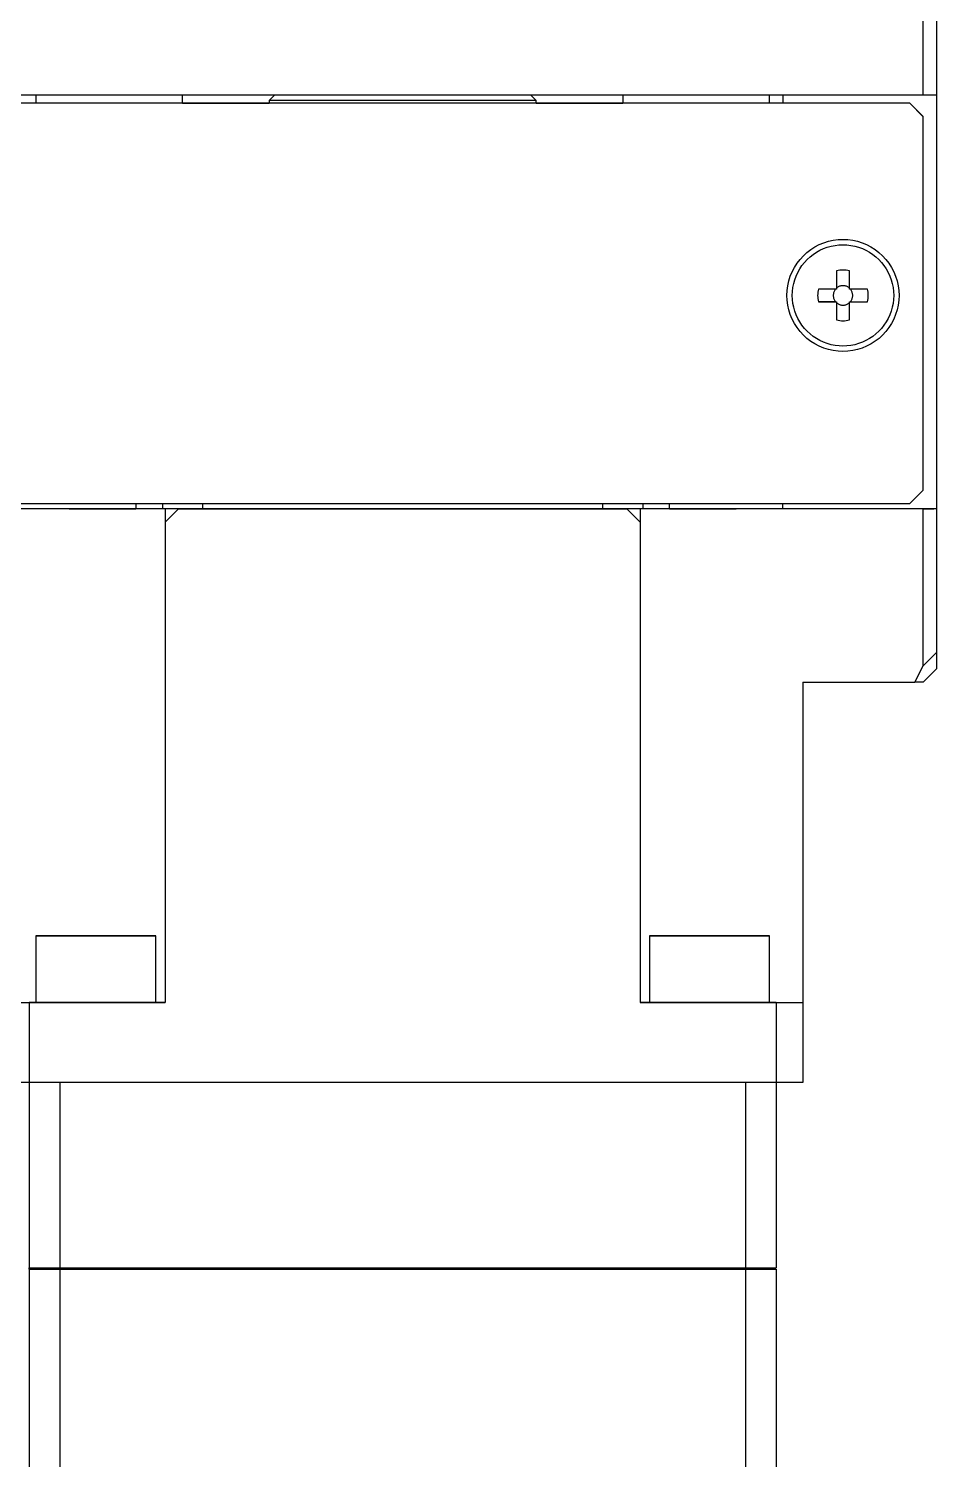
# Model space of a CAD drawing. Extents: x 0 to 701, y -8 to 617.
# Drawn here: x 299.9 to 333.9, y 461.2 to 514.8 of the extents above; entities that cross this region are included whole.
import ezdxf

# ---------------------------------------------------------------- set-up
doc = ezdxf.new("R2010")
doc.units = 0
doc.header["$LTSCALE"] = 0.5
doc.layers.add('MSM_CONTINUOUS', color=7, linetype='CONTINUOUS')

msp = doc.modelspace()

# ---------------------------------------------------------------- linework, layer by layer
at = {"layer": 'MSM_CONTINUOUS'}
for p, q in [((333.393841, 512.309033), (333.393841, 534.309033)), ((333.893841, 534.309853), (333.893841, 490.809267)), ((333.393841, 512.309033), (294.393841, 512.309033)), ((300.143841, 512.309033), (300.143841, 512.00917)), ((305.643841, 512.00917), (305.643841, 512.309033)), ((309.092542, 512.309033), (308.893841, 512.110332)), ((318.893841, 512.110332), (318.695141, 512.309033)), ((322.143841, 512.309033), (322.143841, 512.00917)), ((327.643841, 512.00917), (327.643841, 512.309033)), ((328.143841, 512.309033), (328.143841, 512.00917)), ((333.893841, 512.309101), (333.393841, 512.309033)), ((332.893841, 512.00917), (294.893841, 512.00917)), ((332.893841, 512.00906), (294.893841, 512.00906)), ((305.643841, 512.011604), (308.893841, 512.011604)), ((305.643841, 512.011495), (308.893841, 512.011495)), ((308.909204, 512.110279), (308.893841, 512.110332)), ((308.893841, 512.110332), (308.893841, 512.00917)), ((308.955303, 512.110225), (308.909204, 512.110279)), ((309.031856, 512.110173), (308.955303, 512.110225)), ((309.13839, 512.110121), (309.031856, 512.110173)), ((309.274247, 512.110071), (309.13839, 512.110121)), ((309.438591, 512.110022), (309.274247, 512.110071)), ((309.630408, 512.109975), (309.438591, 512.110022)), ((309.848515, 512.10993), (309.630408, 512.109975)), ((310.091567, 512.109888), (309.848515, 512.10993)), ((310.358065, 512.109849), (310.091567, 512.109888)), ((310.646367, 512.109812), (310.358065, 512.109849)), ((310.954694, 512.109779), (310.646367, 512.109812)), ((311.281144, 512.109749), (310.954694, 512.109779)), ((311.623706, 512.109723), (311.281144, 512.109749)), ((311.980266, 512.1097), (311.623706, 512.109723)), ((312.348626, 512.109682), (311.980266, 512.1097)), ((312.726515, 512.109667), (312.348626, 512.109682)), ((313.111601, 512.109657), (312.726515, 512.109667)), ((313.501512, 512.10965), (313.111601, 512.109657)), ((313.893841, 512.109648), (313.501512, 512.10965)), ((314.286171, 512.10965), (313.893841, 512.109648)), ((314.676081, 512.109657), (314.286171, 512.10965)), ((315.061168, 512.109667), (314.676081, 512.109657)), ((315.439056, 512.109682), (315.061168, 512.109667)), ((315.807416, 512.1097), (315.439056, 512.109682)), ((316.163976, 512.109723), (315.807416, 512.1097)), ((316.506538, 512.109749), (316.163976, 512.109723)), ((316.832989, 512.109779), (316.506538, 512.109749)), ((317.141315, 512.109812), (316.832989, 512.109779)), ((317.429617, 512.109849), (317.141315, 512.109812)), ((317.696115, 512.109888), (317.429617, 512.109849)), ((317.939167, 512.10993), (317.696115, 512.109888)), ((318.157274, 512.109975), (317.939167, 512.10993)), ((318.349091, 512.110022), (318.157274, 512.109975)), ((318.513435, 512.110071), (318.349091, 512.110022)), ((318.649293, 512.110121), (318.513435, 512.110071)), ((318.755826, 512.110173), (318.649293, 512.110121)), ((318.832379, 512.110225), (318.755826, 512.110173)), ((318.878479, 512.110279), (318.832379, 512.110225)), ((318.893841, 512.110332), (318.878479, 512.110279)), ((318.893841, 512.00917), (318.893841, 512.110332)), ((318.893841, 512.011604), (322.143841, 512.011604)), ((318.893841, 512.011495), (322.143841, 512.011495)), ((332.893841, 512.00906), (332.893841, 512.00917)), ((332.893841, 512.00917), (333.393841, 511.50917)), ((333.393841, 511.50906), (332.893841, 512.00906)), ((333.393841, 497.50906), (333.393841, 511.50917)), ((329.506229, 506.712253), (329.67548, 506.782372)), ((329.67548, 506.782372), (329.850199, 506.837472)), ((329.850199, 506.837472), (330.029056, 506.877135)), ((330.029056, 506.877135), (330.210688, 506.901058)), ((330.210688, 506.901058), (330.393715, 506.90906)), ((330.393715, 506.90906), (330.576743, 506.90108)), ((330.576743, 506.90108), (330.758378, 506.877178)), ((330.758378, 506.877178), (330.937239, 506.837537)), ((330.937239, 506.837537), (331.111965, 506.782458)), ((331.111965, 506.782458), (331.281225, 506.71236)), ((328.785067, 506.158817), (328.908828, 506.293895)), ((328.908828, 506.293895), (329.043891, 506.417672)), ((329.043891, 506.417672), (329.189227, 506.529207)), ((329.050258, 506.152482), (329.159803, 506.253757)), ((329.159803, 506.253757), (329.276957, 506.346125)), ((329.189227, 506.529207), (329.343732, 506.62765)), ((329.276957, 506.346125), (329.400997, 506.429017)), ((329.343732, 506.62765), (329.506229, 506.712253)), ((329.400997, 506.429017), (329.531158, 506.501921)), ((329.531158, 506.501921), (329.666637, 506.564388)), ((329.666637, 506.564388), (329.8066, 506.616032)), ((329.8066, 506.616032), (329.950184, 506.656536)), ((329.950184, 506.656536), (330.096503, 506.68565)), ((330.096503, 506.68565), (330.244655, 506.703194)), ((330.244655, 506.703194), (330.393727, 506.70906)), ((330.393727, 506.70906), (330.5428, 506.703212)), ((330.5428, 506.703212), (330.690954, 506.685686)), ((330.690954, 506.685686), (330.837276, 506.65659)), ((330.837276, 506.65659), (330.980865, 506.616103)), ((330.980865, 506.616103), (331.120834, 506.564475)), ((331.120834, 506.564475), (331.256321, 506.502024)), ((331.256321, 506.502024), (331.386491, 506.429136)), ((331.281225, 506.71236), (331.443732, 506.627777)), ((331.386491, 506.429136), (331.510541, 506.34626)), ((331.443732, 506.627777), (331.598248, 506.529352)), ((331.510541, 506.34626), (331.627706, 506.253906)), ((331.598248, 506.529352), (331.743599, 506.417835)), ((331.627706, 506.253906), (331.737263, 506.152644)), ((331.743599, 506.417835), (331.878676, 506.294074)), ((331.878676, 506.294074), (332.002453, 506.159011)), ((328.420444, 505.527184), (328.490542, 505.696444)), ((328.490542, 505.696444), (328.575125, 505.858951)), ((328.575125, 505.858951), (328.67355, 506.013467)), ((328.67355, 506.013467), (328.785067, 506.158817)), ((328.700877, 505.67154), (328.773765, 505.80171)), ((328.773765, 505.80171), (328.856642, 505.92576)), ((328.856642, 505.92576), (328.948996, 506.042925)), ((328.948996, 506.042925), (329.050258, 506.152482)), ((330.21298, 505.741685), (330.153841, 505.728245)), ((330.153841, 505.728245), (330.153841, 505.04906)), ((330.272856, 505.751325), (330.21298, 505.741685)), ((330.333225, 505.757124), (330.272856, 505.751325)), ((330.393841, 505.75906), (330.333225, 505.757124)), ((330.454457, 505.757124), (330.393841, 505.75906)), ((330.514826, 505.751325), (330.454457, 505.757124)), ((330.574702, 505.741685), (330.514826, 505.751325)), ((330.633841, 505.728245), (330.574702, 505.741685)), ((330.633841, 505.04906), (330.633841, 505.728245)), ((331.737263, 506.152644), (331.838538, 506.043098)), ((331.838538, 506.043098), (331.930906, 505.925945)), ((331.930906, 505.925945), (332.013798, 505.801905)), ((332.002453, 506.159011), (332.113988, 506.013674)), ((332.013798, 505.801905), (332.086702, 505.671744)), ((332.113988, 506.013674), (332.212431, 505.85917)), ((332.212431, 505.85917), (332.297034, 505.696673)), ((332.297034, 505.696673), (332.367153, 505.527421)), ((328.301821, 504.991962), (328.325723, 505.173597)), ((328.325723, 505.173597), (328.365364, 505.352458)), ((328.365364, 505.352458), (328.420444, 505.527184)), ((328.517216, 505.106173), (328.546312, 505.252495)), ((328.546312, 505.252495), (328.586799, 505.396084)), ((328.586799, 505.396084), (328.638426, 505.536053)), ((328.638426, 505.536053), (328.700877, 505.67154)), ((330.265665, 505.15068), (330.241493, 505.140602)), ((330.290498, 505.158998), (330.265665, 505.15068)), ((330.315864, 505.165512), (330.290498, 505.158998)), ((330.341632, 505.170189), (330.315864, 505.165512)), ((330.367669, 505.173005), (330.341632, 505.170189)), ((330.393841, 505.173945), (330.367669, 505.173005)), ((330.420013, 505.173005), (330.393841, 505.173945)), ((330.44605, 505.170189), (330.420013, 505.173005)), ((330.471818, 505.165512), (330.44605, 505.170189)), ((330.497184, 505.158998), (330.471818, 505.165512)), ((330.522017, 505.15068), (330.497184, 505.158998)), ((330.54619, 505.140602), (330.522017, 505.15068)), ((332.086702, 505.671744), (332.149169, 505.536264)), ((332.149169, 505.536264), (332.200813, 505.396301)), ((332.200813, 505.396301), (332.241317, 505.252717)), ((332.241317, 505.252717), (332.270431, 505.106399)), ((332.367153, 505.527421), (332.422253, 505.352702)), ((332.422253, 505.352702), (332.461916, 505.173846)), ((332.461916, 505.173846), (332.485839, 504.992213)), ((328.293841, 504.808934), (328.301821, 504.991962)), ((328.301843, 504.625907), (328.293841, 504.808934)), ((328.325767, 504.444275), (328.301843, 504.625907)), ((328.493841, 504.808946), (328.499689, 504.958019)), ((328.499707, 504.65988), (328.493841, 504.808946)), ((328.499689, 504.958019), (328.517216, 505.106173)), ((328.517249, 504.511733), (328.499707, 504.65988)), ((329.445777, 504.869676), (329.443841, 504.80906)), ((329.443841, 504.80906), (329.445777, 504.748444)), ((329.451577, 504.930045), (329.445777, 504.869676)), ((329.445777, 504.748444), (329.451577, 504.688075)), ((329.461216, 504.989921), (329.451577, 504.930045)), ((329.451577, 504.688075), (329.461216, 504.628199)), ((329.474657, 505.04906), (329.461216, 504.989921)), ((329.461216, 504.628199), (329.474657, 504.56906)), ((330.153841, 505.04906), (329.474657, 505.04906)), ((330.030061, 504.835396), (330.02912, 504.809224)), ((330.02912, 504.809224), (330.030061, 504.783052)), ((330.032877, 504.861434), (330.030061, 504.835396)), ((330.030061, 504.783052), (330.032877, 504.757015)), ((330.037554, 504.887202), (330.032877, 504.861434)), ((330.032877, 504.757015), (330.037554, 504.731247)), ((330.044068, 504.912567), (330.037554, 504.887202)), ((330.037554, 504.731247), (330.044068, 504.705881)), ((330.052385, 504.9374), (330.044068, 504.912567)), ((330.044068, 504.705881), (330.052385, 504.681048)), ((330.062463, 504.961573), (330.052385, 504.9374)), ((330.052385, 504.681048), (330.062463, 504.656876)), ((330.07425, 504.984959), (330.062463, 504.961573)), ((330.062463, 504.656876), (330.07425, 504.633489)), ((330.087685, 505.00744), (330.07425, 504.984959)), ((330.07425, 504.633489), (330.087685, 504.611009)), ((330.102698, 505.028898), (330.087685, 505.00744)), ((330.087685, 504.611009), (330.102698, 504.58955)), ((330.119212, 505.049224), (330.102698, 505.028898)), ((330.174167, 505.100368), (330.153841, 505.083854)), ((330.195626, 505.115381), (330.174167, 505.100368)), ((330.218106, 505.128816), (330.195626, 505.115381)), ((330.241493, 505.140602), (330.218106, 505.128816)), ((330.569576, 505.128816), (330.54619, 505.140602)), ((330.592057, 505.115381), (330.569576, 505.128816)), ((330.613515, 505.100368), (330.592057, 505.115381)), ((330.633841, 505.083854), (330.613515, 505.100368)), ((331.313026, 505.04906), (330.633841, 505.04906)), ((330.684985, 505.028898), (330.668471, 505.049224)), ((330.699998, 505.00744), (330.684985, 505.028898)), ((330.684985, 504.58955), (330.699998, 504.611009)), ((330.713432, 504.984959), (330.699998, 505.00744)), ((330.699998, 504.611009), (330.713432, 504.633489)), ((330.725219, 504.961573), (330.713432, 504.984959)), ((330.713432, 504.633489), (330.725219, 504.656876)), ((330.735297, 504.9374), (330.725219, 504.961573)), ((330.725219, 504.656876), (330.735297, 504.681048)), ((330.743615, 504.912567), (330.735297, 504.9374)), ((330.735297, 504.681048), (330.743615, 504.705881)), ((330.750129, 504.887202), (330.743615, 504.912567)), ((330.743615, 504.705881), (330.750129, 504.731247)), ((330.754806, 504.861434), (330.750129, 504.887202)), ((330.750129, 504.731247), (330.754806, 504.757015)), ((330.757622, 504.835396), (330.754806, 504.861434)), ((330.754806, 504.757015), (330.757622, 504.783052)), ((330.758562, 504.809224), (330.757622, 504.835396)), ((330.757622, 504.783052), (330.758562, 504.809224)), ((331.326466, 504.989921), (331.313026, 505.04906)), ((331.313026, 504.56906), (331.326466, 504.628199)), ((331.336106, 504.930045), (331.326466, 504.989921)), ((331.326466, 504.628199), (331.336106, 504.688075)), ((331.341905, 504.869676), (331.336106, 504.930045)), ((331.336106, 504.688075), (331.341905, 504.748444)), ((331.343841, 504.80906), (331.341905, 504.869676)), ((331.341905, 504.748444), (331.343841, 504.80906)), ((332.270431, 505.106399), (332.287975, 504.958246)), ((332.287993, 504.660096), (332.270465, 504.511936)), ((332.287975, 504.958246), (332.293841, 504.809174)), ((332.293841, 504.809174), (332.287993, 504.660096)), ((332.485861, 504.626159), (332.461959, 504.444523)), ((332.485839, 504.992213), (332.493841, 504.809186)), ((332.493841, 504.809186), (332.485861, 504.626159)), ((328.36543, 504.265418), (328.325767, 504.444275)), ((328.42053, 504.090699), (328.36543, 504.265418)), ((328.490648, 503.921447), (328.42053, 504.090699)), ((328.546361, 504.36542), (328.517249, 504.511733)), ((328.586862, 504.221841), (328.546361, 504.36542)), ((328.638503, 504.081883), (328.586862, 504.221841)), ((328.700965, 503.946407), (328.638503, 504.081883)), ((330.119212, 504.569224), (329.474657, 504.56906)), ((329.474657, 504.56906), (330.153841, 504.56906)), ((330.102698, 504.58955), (330.119212, 504.569224)), ((330.119212, 504.569224), (330.153841, 504.569224)), ((330.153841, 504.569224), (330.153841, 503.889876)), ((330.153841, 504.534595), (330.174167, 504.518081)), ((330.174167, 504.518081), (330.195626, 504.503068)), ((330.195626, 504.503068), (330.218106, 504.489633)), ((330.218106, 504.489633), (330.241493, 504.477846)), ((330.241493, 504.477846), (330.265665, 504.467768)), ((330.265665, 504.467768), (330.290498, 504.459451)), ((330.290498, 504.459451), (330.315864, 504.452937)), ((330.315864, 504.452937), (330.341632, 504.44826)), ((330.341632, 504.44826), (330.367669, 504.445444)), ((330.367669, 504.445444), (330.393841, 504.444503)), ((330.393841, 504.444503), (330.420013, 504.445444)), ((330.420013, 504.445444), (330.44605, 504.44826)), ((330.44605, 504.44826), (330.471818, 504.452937)), ((330.471818, 504.452937), (330.497184, 504.459451)), ((330.497184, 504.459451), (330.522017, 504.467768)), ((330.522017, 504.467768), (330.54619, 504.477846)), ((330.54619, 504.477846), (330.569576, 504.489633)), ((330.569576, 504.489633), (330.592057, 504.503068)), ((330.592057, 504.503068), (330.613515, 504.518081)), ((330.613515, 504.518081), (330.633841, 504.534595)), ((330.633841, 503.889876), (330.633841, 504.569224)), ((330.633841, 504.569224), (330.668471, 504.569224)), ((330.633841, 504.56906), (331.313026, 504.56906)), ((330.668471, 504.569224), (330.684985, 504.58955)), ((330.668471, 504.569224), (331.313026, 504.56906)), ((332.149245, 504.082041), (332.08679, 503.94655)), ((332.200877, 504.222015), (332.149245, 504.082041)), ((332.241367, 504.365608), (332.200877, 504.222015)), ((332.270465, 504.511936), (332.241367, 504.365608)), ((332.367239, 504.090937), (332.297141, 503.921676)), ((332.422318, 504.265662), (332.367239, 504.090937)), ((332.461959, 504.444523), (332.422318, 504.265662)), ((328.575251, 503.758951), (328.490648, 503.921447)), ((328.673694, 503.604446), (328.575251, 503.758951)), ((328.785229, 503.45911), (328.673694, 503.604446)), ((328.773864, 503.81625), (328.700965, 503.946407)), ((328.856749, 503.692213), (328.773864, 503.81625)), ((328.949111, 503.575061), (328.856749, 503.692213)), ((329.050379, 503.465517), (328.949111, 503.575061)), ((330.153841, 503.889876), (330.21298, 503.876435)), ((330.21298, 503.876435), (330.272856, 503.866796)), ((330.272856, 503.866796), (330.333225, 503.860996)), ((330.333225, 503.860996), (330.393841, 503.85906)), ((330.393841, 503.85906), (330.454457, 503.860996)), ((330.454457, 503.860996), (330.514826, 503.866796)), ((330.514826, 503.866796), (330.574702, 503.876435)), ((330.574702, 503.876435), (330.633841, 503.889876)), ((331.838653, 503.575157), (331.737385, 503.465598)), ((331.931014, 503.692324), (331.838653, 503.575157)), ((332.013896, 503.816376), (331.931014, 503.692324)), ((332.114133, 503.604653), (332.002616, 503.459303)), ((332.08679, 503.94655), (332.013896, 503.816376)), ((332.212558, 503.75917), (332.114133, 503.604653)), ((332.297141, 503.921676), (332.212558, 503.75917)), ((328.909006, 503.324047), (328.785229, 503.45911)), ((329.044084, 503.200286), (328.909006, 503.324047)), ((329.189434, 503.088769), (329.044084, 503.200286)), ((329.159929, 503.364256), (329.050379, 503.465517)), ((329.277086, 503.271901), (329.159929, 503.364256)), ((329.343951, 502.990344), (329.189434, 503.088769)), ((329.401128, 503.189023), (329.277086, 503.271901)), ((329.53129, 503.116132), (329.401128, 503.189023)), ((329.666769, 503.053678), (329.53129, 503.116132)), ((329.806731, 503.002046), (329.666769, 503.053678)), ((329.950312, 502.961553), (329.806731, 503.002046)), ((330.980995, 503.00206), (330.837404, 502.961561)), ((331.120966, 503.0537), (330.980995, 503.00206)), ((331.256454, 503.116163), (331.120966, 503.0537)), ((331.386623, 503.189065), (331.256454, 503.116163)), ((331.51067, 503.271955), (331.386623, 503.189065)), ((331.598455, 503.088913), (331.443951, 502.99047)), ((331.627832, 503.364322), (331.51067, 503.271955)), ((331.743792, 503.200448), (331.598455, 503.088913)), ((331.737385, 503.465598), (331.627832, 503.364322)), ((331.878855, 503.324225), (331.743792, 503.200448)), ((332.002616, 503.459303), (331.878855, 503.324225)), ((329.506457, 502.905761), (329.343951, 502.990344)), ((329.675718, 502.835663), (329.506457, 502.905761)), ((329.850443, 502.780583), (329.675718, 502.835663)), ((330.029304, 502.740942), (329.850443, 502.780583)), ((330.096627, 502.932451), (329.950312, 502.961553)), ((330.21094, 502.71704), (330.029304, 502.740942)), ((330.244775, 502.914917), (330.096627, 502.932451)), ((330.393967, 502.70906), (330.21094, 502.71704)), ((330.393841, 502.90906), (330.244775, 502.914917)), ((330.542919, 502.914918), (330.393841, 502.90906)), ((330.576994, 502.717062), (330.393967, 502.70906)), ((330.691078, 502.932454), (330.542919, 502.914918)), ((330.758627, 502.740986), (330.576994, 502.717062)), ((330.837404, 502.961561), (330.691078, 502.932454)), ((330.937483, 502.780649), (330.758627, 502.740986)), ((331.112202, 502.835749), (330.937483, 502.780649)), ((331.281454, 502.905867), (331.112202, 502.835749)), ((331.443951, 502.99047), (331.281454, 502.905867)), ((332.893841, 497.00906), (333.393841, 497.50906)), ((302.393841, 496.809115), (294.393841, 496.809115)), ((294.893841, 497.00906), (332.893841, 497.00906)), ((299.95519, 496.80977), (299.861133, 496.80974)), ((300.065135, 496.809799), (299.95519, 496.80977)), ((300.190376, 496.809827), (300.065135, 496.809799)), ((300.330234, 496.809853), (300.190376, 496.809827)), ((300.483953, 496.809878), (300.330234, 496.809853)), ((300.650702, 496.809902), (300.483953, 496.809878)), ((300.829581, 496.809923), (300.650702, 496.809902)), ((301.01962, 496.809943), (300.829581, 496.809923)), ((301.219793, 496.809961), (301.01962, 496.809943)), ((301.429018, 496.809977), (301.219793, 496.809961)), ((301.393841, 496.810332), (301.434258, 496.81047)), ((301.432375, 496.810198), (301.393841, 496.810332)), ((301.646163, 496.809991), (301.429018, 496.809977)), ((301.547737, 496.810065), (301.432375, 496.810198)), ((301.434258, 496.81047), (301.555248, 496.810606)), ((301.739217, 496.809933), (301.547737, 496.810065)), ((301.555248, 496.810606), (301.756028, 496.810741)), ((301.795421, 496.809998), (301.646163, 496.809991)), ((302.005635, 496.809804), (301.739217, 496.809933)), ((301.756028, 496.810741), (302.0353, 496.810873)), ((301.947342, 496.810005), (301.795421, 496.809998)), ((302.101559, 496.810011), (301.947342, 496.810005)), ((302.345347, 496.809678), (302.005635, 496.809804)), ((302.0353, 496.810873), (302.391258, 496.811002)), ((302.257697, 496.810016), (302.101559, 496.810011)), ((302.415378, 496.81002), (302.257697, 496.810016)), ((302.75626, 496.809556), (302.345347, 496.809678)), ((302.391258, 496.811002), (302.8216, 496.811126)), ((302.597835, 496.809114), (302.393841, 496.809115)), ((302.57422, 496.810022), (302.415378, 496.81002)), ((302.733836, 496.810024), (302.57422, 496.810022)), ((302.800571, 496.809111), (302.597835, 496.809114)), ((302.893841, 496.810025), (302.733836, 496.810024)), ((303.235839, 496.809439), (302.75626, 496.809556)), ((303.000799, 496.809105), (302.800571, 496.809111)), ((302.8216, 496.811126), (303.323543, 496.811245)), ((303.893841, 496.810025), (302.893841, 496.810025)), ((303.197285, 496.809098), (303.000799, 496.809105)), ((303.388818, 496.809088), (303.197285, 496.809098)), ((303.781129, 496.809327), (303.235839, 496.809439)), ((303.323543, 496.811245), (303.893841, 496.811358)), ((303.574217, 496.809076), (303.388818, 496.809088)), ((303.752338, 496.809063), (303.574217, 496.809076)), ((303.922083, 496.809047), (303.752338, 496.809063)), ((304.388767, 496.809222), (303.781129, 496.809327)), ((303.893841, 497.00906), (303.893841, 496.809307)), ((304.082406, 496.80903), (303.922083, 496.809047)), ((304.232319, 496.809011), (304.082406, 496.80903)), ((304.370897, 496.80899), (304.232319, 496.809011)), ((304.497285, 496.808968), (304.370897, 496.80899)), ((305.055006, 496.809123), (304.388767, 496.809222)), ((304.610706, 496.808945), (304.497285, 496.808968)), ((304.710458, 496.808921), (304.610706, 496.808945)), ((304.795928, 496.808895), (304.710458, 496.808921)), ((304.866588, 496.808869), (304.795928, 496.808895)), ((304.922003, 496.808842), (304.866588, 496.808869)), ((304.893841, 497.00906), (304.893841, 496.809146)), ((304.961831, 496.808815), (304.922003, 496.808842)), ((304.985826, 496.808787), (304.961831, 496.808815)), ((304.993841, 496.808759), (304.985826, 496.808787)), ((304.993841, 496.808759), (304.993841, 478.308418)), ((305.493841, 496.808417), (304.993841, 496.808486)), ((304.993841, 496.308417), (305.493841, 496.808417)), ((305.775741, 496.809032), (305.055006, 496.809123)), ((305.493841, 496.808417), (322.293841, 496.808417)), ((306.546526, 496.808949), (305.775741, 496.809032)), ((306.393841, 497.00906), (306.393841, 496.810332)), ((306.393841, 496.810332), (306.40783, 496.81027)), ((306.40783, 496.81027), (306.449745, 496.810207)), ((306.449745, 496.810207), (306.519429, 496.810145)), ((306.519429, 496.810145), (306.616623, 496.810084)), ((307.362609, 496.808875), (306.546526, 496.808949)), ((306.616623, 496.810084), (306.740964, 496.810024)), ((306.740964, 496.810024), (306.891988, 496.809965)), ((306.891988, 496.809965), (307.069132, 496.809907)), ((307.069132, 496.809907), (307.271734, 496.809851)), ((307.271734, 496.809851), (307.49904, 496.809796)), ((308.21896, 496.808809), (307.362609, 496.808875)), ((307.49904, 496.809796), (307.750201, 496.809744)), ((307.750201, 496.809744), (308.02428, 496.809694)), ((308.02428, 496.809694), (308.320255, 496.809646)), ((309.110298, 496.808753), (308.21896, 496.808809)), ((308.320255, 496.809646), (308.683903, 496.809594)), ((308.683903, 496.809594), (309.072934, 496.809547)), ((309.072934, 496.809547), (309.485452, 496.809502)), ((310.031129, 496.808706), (309.110298, 496.808753)), ((309.485452, 496.809502), (309.919447, 496.809462)), ((309.919447, 496.809462), (310.372805, 496.809427)), ((310.975774, 496.80867), (310.031129, 496.808706)), ((310.372805, 496.809427), (310.843316, 496.809395)), ((310.843316, 496.809395), (311.32869, 496.809368)), ((311.93841, 496.808644), (310.975774, 496.80867)), ((311.32869, 496.809368), (311.826561, 496.809346)), ((311.826561, 496.809346), (312.334504, 496.809329)), ((312.913102, 496.808628), (311.93841, 496.808644)), ((312.334504, 496.809329), (312.850043, 496.809316)), ((312.850043, 496.809316), (313.370668, 496.809309)), ((313.893841, 496.808623), (312.913102, 496.808628)), ((313.370668, 496.809309), (313.893841, 496.809307)), ((313.893841, 496.809307), (314.482284, 496.80931)), ((314.87458, 496.808628), (313.893841, 496.808623)), ((314.482284, 496.80931), (315.0671, 496.809319)), ((315.849272, 496.808644), (314.87458, 496.808628)), ((315.0671, 496.809319), (315.644681, 496.809335)), ((315.644681, 496.809335), (316.211469, 496.809357)), ((316.811908, 496.80867), (315.849272, 496.808644)), ((316.211469, 496.809357), (316.763967, 496.809385)), ((316.763967, 496.809385), (317.29877, 496.809418)), ((317.756554, 496.808706), (316.811908, 496.80867)), ((317.29877, 496.809418), (317.81258, 496.809458)), ((318.677384, 496.808753), (317.756554, 496.808706)), ((317.81258, 496.809458), (318.302231, 496.809502)), ((318.302231, 496.809502), (318.764702, 496.809552)), ((319.568722, 496.808809), (318.677384, 496.808753)), ((318.764702, 496.809552), (319.197142, 496.809607)), ((319.197142, 496.809607), (319.596886, 496.809666)), ((320.425073, 496.808875), (319.568722, 496.808809)), ((319.596886, 496.809666), (319.961469, 496.809729)), ((319.961469, 496.809729), (320.288642, 496.809796)), ((320.288642, 496.809796), (320.57639, 496.809867)), ((321.241157, 496.808949), (320.425073, 496.808875)), ((320.57639, 496.809867), (320.822938, 496.80994)), ((320.822938, 496.80994), (321.026765, 496.810015)), ((321.026765, 496.810015), (321.186616, 496.810093)), ((321.186616, 496.810093), (321.301504, 496.810172)), ((322.011942, 496.809032), (321.241157, 496.808949)), ((321.301504, 496.810172), (321.370721, 496.810252)), ((321.370721, 496.810252), (321.393841, 496.810332)), ((321.393841, 496.810332), (321.393841, 497.00906)), ((322.732676, 496.809123), (322.011942, 496.809032)), ((322.793841, 496.808486), (322.293841, 496.808417)), ((322.293841, 496.808417), (322.793841, 496.308417)), ((323.398916, 496.809222), (322.732676, 496.809123)), ((322.801856, 496.808787), (322.793841, 496.808759)), ((322.793841, 496.808759), (322.793841, 478.308418)), ((322.825852, 496.808815), (322.801856, 496.808787)), ((322.865679, 496.808842), (322.825852, 496.808815)), ((322.921094, 496.808869), (322.865679, 496.808842)), ((322.893841, 497.00906), (322.893841, 496.809146)), ((322.991754, 496.808895), (322.921094, 496.808869)), ((323.077224, 496.808921), (322.991754, 496.808895)), ((323.176977, 496.808945), (323.077224, 496.808921)), ((323.290397, 496.808968), (323.176977, 496.808945)), ((323.416786, 496.80899), (323.290397, 496.808968)), ((324.006554, 496.809327), (323.398916, 496.809222)), ((323.555364, 496.809011), (323.416786, 496.80899)), ((323.705276, 496.80903), (323.555364, 496.809011)), ((323.8656, 496.809047), (323.705276, 496.80903)), ((324.035345, 496.809063), (323.8656, 496.809047)), ((323.893841, 496.809307), (323.893841, 497.00906)), ((323.893841, 496.811358), (324.464139, 496.811245)), ((324.893841, 496.810025), (323.893841, 496.810025)), ((324.551843, 496.809439), (324.006554, 496.809327)), ((324.213466, 496.809076), (324.035345, 496.809063)), ((324.398864, 496.809088), (324.213466, 496.809076)), ((324.590397, 496.809098), (324.398864, 496.809088)), ((324.464139, 496.811245), (324.966083, 496.811126)), ((325.031423, 496.809556), (324.551843, 496.809439)), ((324.786883, 496.809105), (324.590397, 496.809098)), ((324.987112, 496.809111), (324.786883, 496.809105)), ((325.053847, 496.810024), (324.893841, 496.810025)), ((324.966083, 496.811126), (325.396424, 496.811002)), ((325.189848, 496.809114), (324.987112, 496.809111)), ((325.442335, 496.809678), (325.031423, 496.809556)), ((325.213464, 496.810022), (325.053847, 496.810024)), ((325.393841, 496.809115), (325.189848, 496.809114)), ((325.372306, 496.81002), (325.213464, 496.810022)), ((325.529988, 496.810016), (325.372306, 496.81002)), ((333.393841, 496.809115), (325.393841, 496.809115)), ((325.396424, 496.811002), (325.752382, 496.810873)), ((325.782048, 496.809804), (325.442335, 496.809678)), ((325.686126, 496.810011), (325.529988, 496.810016)), ((325.840344, 496.810005), (325.686126, 496.810011)), ((325.752382, 496.810873), (326.031654, 496.810741)), ((326.048465, 496.809933), (325.782048, 496.809804)), ((325.992265, 496.809998), (325.840344, 496.810005)), ((326.141523, 496.809991), (325.992265, 496.809998)), ((326.031654, 496.810741), (326.232434, 496.810606)), ((326.239945, 496.810065), (326.048465, 496.809933)), ((326.358668, 496.809977), (326.141523, 496.809991)), ((326.232434, 496.810606), (326.353424, 496.81047)), ((326.355308, 496.810198), (326.239945, 496.810065)), ((326.353424, 496.81047), (326.393841, 496.810332)), ((326.393841, 496.810332), (326.355308, 496.810198)), ((326.567892, 496.809961), (326.358668, 496.809977)), ((326.768065, 496.809943), (326.567892, 496.809961)), ((326.958104, 496.809923), (326.768065, 496.809943)), ((327.136982, 496.809902), (326.958104, 496.809923)), ((327.303731, 496.809878), (327.136982, 496.809902)), ((327.45745, 496.809853), (327.303731, 496.809878)), ((327.597308, 496.809827), (327.45745, 496.809853)), ((327.722548, 496.809799), (327.597308, 496.809827)), ((327.832494, 496.80977), (327.722548, 496.809799)), ((327.92655, 496.80974), (327.832494, 496.80977)), ((328.004208, 496.809709), (327.92655, 496.80974)), ((328.065049, 496.809677), (328.004208, 496.809709)), ((328.108743, 496.809645), (328.065049, 496.809677)), ((328.135055, 496.809613), (328.108743, 496.809645)), ((328.143841, 496.80958), (328.135055, 496.809613)), ((328.143841, 496.80917), (328.143841, 497.00906)), ((333.893841, 496.80917), (328.143841, 496.80917)), ((333.393841, 496.809115), (333.793842, 496.80917)), ((333.393841, 490.921488), (333.393841, 496.809115)), ((333.393841, 490.921488), (333.893841, 491.421556)), ((333.087654, 490.309113), (333.393841, 490.921488)), ((333.893841, 490.809267), (333.393841, 490.309199)), ((328.893841, 490.309113), (328.893841, 475.308554)), ((328.893841, 490.309113), (333.087654, 490.309113)), ((333.393841, 490.309199), (333.087654, 490.309113)), ((300.143841, 480.80876), (300.152403, 480.808786)), ((300.150777, 480.808735), (300.143841, 480.80876)), ((300.143841, 480.80876), (300.143841, 478.30876)), ((300.171543, 480.808711), (300.150777, 480.808735)), ((300.152403, 480.808786), (300.178024, 480.808813)), ((300.206009, 480.808688), (300.171543, 480.808711)), ((300.178024, 480.808813), (300.220508, 480.808839)), ((300.253964, 480.808664), (300.206009, 480.808688)), ((300.220508, 480.808839), (300.279533, 480.808865)), ((300.315112, 480.808642), (300.253964, 480.808664)), ((300.279533, 480.808865), (300.354649, 480.80889)), ((300.389077, 480.80862), (300.315112, 480.808642)), ((300.354649, 480.80889), (300.445284, 480.808913)), ((300.475401, 480.808599), (300.389077, 480.80862)), ((300.445284, 480.808913), (300.550749, 480.808936)), ((300.573553, 480.808579), (300.475401, 480.808599)), ((300.550749, 480.808936), (300.670241, 480.808957)), ((300.682928, 480.80856), (300.573553, 480.808579)), ((300.670241, 480.808957), (300.802851, 480.808977)), ((300.802851, 480.808542), (300.682928, 480.80856)), ((300.802851, 480.808977), (300.947569, 480.808995)), ((300.932583, 480.808526), (300.802851, 480.808542)), ((301.071324, 480.808511), (300.932583, 480.808526)), ((300.947569, 480.808995), (301.103294, 480.809012)), ((301.21822, 480.808497), (301.071324, 480.808511)), ((301.103294, 480.809012), (301.268841, 480.809026)), ((301.372363, 480.808485), (301.21822, 480.808497)), ((301.268841, 480.809026), (301.44295, 480.809038)), ((301.532804, 480.808475), (301.372363, 480.808485)), ((301.393841, 480.808839), (302.393841, 480.808917)), ((301.393841, 480.808681), (301.393841, 480.808839)), ((302.393841, 480.808602), (301.393841, 480.808681)), ((301.44295, 480.809038), (301.624296, 480.809049)), ((301.698553, 480.808467), (301.532804, 480.808475)), ((301.624296, 480.809049), (301.811498, 480.809057)), ((301.868589, 480.80846), (301.698553, 480.808467)), ((301.811498, 480.809057), (302.003133, 480.809063)), ((302.041864, 480.808456), (301.868589, 480.80846)), ((302.003133, 480.809063), (302.197741, 480.809066)), ((302.217308, 480.808453), (302.041864, 480.808456)), ((302.197741, 480.809066), (302.393841, 480.809067)), ((302.393841, 480.808452), (302.217308, 480.808453)), ((302.393841, 480.809067), (302.589942, 480.809066)), ((302.393841, 480.808917), (303.393841, 480.808839)), ((302.393841, 480.808917), (302.393841, 480.808602)), ((303.393841, 480.808681), (302.393841, 480.808602)), ((302.570374, 480.808453), (302.393841, 480.808452)), ((302.745819, 480.808456), (302.570374, 480.808453)), ((302.589942, 480.809066), (302.78455, 480.809063)), ((302.919093, 480.80846), (302.745819, 480.808456)), ((302.78455, 480.809063), (302.976184, 480.809057)), ((303.08913, 480.808467), (302.919093, 480.80846)), ((302.976184, 480.809057), (303.163387, 480.809049)), ((303.254879, 480.808475), (303.08913, 480.808467)), ((303.163387, 480.809049), (303.344732, 480.809038)), ((303.41532, 480.808485), (303.254879, 480.808475)), ((303.344732, 480.809038), (303.518841, 480.809026)), ((303.393841, 480.808839), (303.393841, 480.808681)), ((303.569463, 480.808497), (303.41532, 480.808485)), ((303.518841, 480.809026), (303.684388, 480.809012)), ((303.716358, 480.808511), (303.569463, 480.808497)), ((303.684388, 480.809012), (303.840113, 480.808995)), ((303.855099, 480.808526), (303.716358, 480.808511)), ((303.840113, 480.808995), (303.984832, 480.808977)), ((303.984832, 480.808542), (303.855099, 480.808526)), ((303.984832, 480.808977), (304.117441, 480.808957)), ((304.104755, 480.80856), (303.984832, 480.808542)), ((304.21413, 480.808579), (304.104755, 480.80856)), ((304.117441, 480.808957), (304.236933, 480.808936)), ((304.312282, 480.808599), (304.21413, 480.808579)), ((304.236933, 480.808936), (304.342398, 480.808913)), ((304.398606, 480.80862), (304.312282, 480.808599)), ((304.342398, 480.808913), (304.433034, 480.80889)), ((304.47257, 480.808642), (304.398606, 480.80862)), ((304.433034, 480.80889), (304.50815, 480.808865)), ((304.533718, 480.808664), (304.47257, 480.808642)), ((304.50815, 480.808865), (304.567174, 480.808839)), ((304.581674, 480.808688), (304.533718, 480.808664)), ((304.567174, 480.808839), (304.609659, 480.808813)), ((304.61614, 480.808711), (304.581674, 480.808688)), ((304.609659, 480.808813), (304.635279, 480.808786)), ((304.636905, 480.808735), (304.61614, 480.808711)), ((304.635279, 480.808786), (304.643841, 480.80876)), ((304.643841, 480.80876), (304.636905, 480.808735)), ((304.643841, 478.30876), (304.643841, 480.80876)), ((323.143841, 480.80876), (323.152403, 480.808786)), ((323.150777, 480.808735), (323.143841, 480.80876)), ((323.143841, 480.80876), (323.143841, 478.30876)), ((323.171543, 480.808711), (323.150777, 480.808735)), ((323.152403, 480.808786), (323.178024, 480.808813)), ((323.206009, 480.808688), (323.171543, 480.808711)), ((323.178024, 480.808813), (323.220508, 480.808839)), ((323.253964, 480.808664), (323.206009, 480.808688)), ((323.220508, 480.808839), (323.279533, 480.808865)), ((323.315112, 480.808642), (323.253964, 480.808664)), ((323.279533, 480.808865), (323.354649, 480.80889)), ((323.389077, 480.80862), (323.315112, 480.808642)), ((323.354649, 480.80889), (323.445284, 480.808913)), ((323.475401, 480.808599), (323.389077, 480.80862)), ((323.445284, 480.808913), (323.550749, 480.808936)), ((323.573553, 480.808579), (323.475401, 480.808599)), ((323.550749, 480.808936), (323.670241, 480.808957)), ((323.682928, 480.80856), (323.573553, 480.808579)), ((323.670241, 480.808957), (323.802851, 480.808977)), ((323.802851, 480.808542), (323.682928, 480.80856)), ((323.802851, 480.808977), (323.947569, 480.808995)), ((323.932583, 480.808526), (323.802851, 480.808542)), ((324.071324, 480.808511), (323.932583, 480.808526)), ((323.947569, 480.808995), (324.103294, 480.809012)), ((324.21822, 480.808497), (324.071324, 480.808511)), ((324.103294, 480.809012), (324.268841, 480.809026)), ((324.372363, 480.808485), (324.21822, 480.808497)), ((324.268841, 480.809026), (324.44295, 480.809038)), ((324.532804, 480.808475), (324.372363, 480.808485)), ((324.393841, 480.808839), (325.393841, 480.808917)), ((324.393841, 480.808681), (324.393841, 480.808839)), ((325.393841, 480.808602), (324.393841, 480.808681)), ((324.44295, 480.809038), (324.624296, 480.809049)), ((324.698553, 480.808467), (324.532804, 480.808475)), ((324.624296, 480.809049), (324.811498, 480.809057)), ((324.868589, 480.80846), (324.698553, 480.808467)), ((324.811498, 480.809057), (325.003133, 480.809063)), ((325.041864, 480.808456), (324.868589, 480.80846)), ((325.003133, 480.809063), (325.197741, 480.809066)), ((325.217308, 480.808453), (325.041864, 480.808456)), ((325.197741, 480.809066), (325.393841, 480.809067)), ((325.393841, 480.808452), (325.217308, 480.808453)), ((325.393841, 480.809067), (325.589942, 480.809066)), ((325.393841, 480.808917), (326.393841, 480.808839)), ((325.393841, 480.808917), (325.393841, 480.808602)), ((326.393841, 480.808681), (325.393841, 480.808602)), ((325.570374, 480.808453), (325.393841, 480.808452)), ((325.745819, 480.808456), (325.570374, 480.808453)), ((325.589942, 480.809066), (325.78455, 480.809063)), ((325.919093, 480.80846), (325.745819, 480.808456)), ((325.78455, 480.809063), (325.976184, 480.809057)), ((326.08913, 480.808467), (325.919093, 480.80846)), ((325.976184, 480.809057), (326.163387, 480.809049)), ((326.254879, 480.808475), (326.08913, 480.808467)), ((326.163387, 480.809049), (326.344732, 480.809038)), ((326.41532, 480.808485), (326.254879, 480.808475)), ((326.344732, 480.809038), (326.518841, 480.809026)), ((326.393841, 480.808839), (326.393841, 480.808681)), ((326.569463, 480.808497), (326.41532, 480.808485)), ((326.518841, 480.809026), (326.684388, 480.809012)), ((326.716358, 480.808511), (326.569463, 480.808497)), ((326.684388, 480.809012), (326.840113, 480.808995)), ((326.855099, 480.808526), (326.716358, 480.808511)), ((326.840113, 480.808995), (326.984832, 480.808977)), ((326.984832, 480.808542), (326.855099, 480.808526)), ((326.984832, 480.808977), (327.117441, 480.808957)), ((327.104755, 480.80856), (326.984832, 480.808542)), ((327.21413, 480.808579), (327.104755, 480.80856)), ((327.117441, 480.808957), (327.236933, 480.808936)), ((327.312282, 480.808599), (327.21413, 480.808579)), ((327.236933, 480.808936), (327.342398, 480.808913)), ((327.398606, 480.80862), (327.312282, 480.808599)), ((327.342398, 480.808913), (327.433034, 480.80889)), ((327.47257, 480.808642), (327.398606, 480.80862)), ((327.433034, 480.80889), (327.50815, 480.808865)), ((327.533718, 480.808664), (327.47257, 480.808642)), ((327.50815, 480.808865), (327.567174, 480.808839)), ((327.581674, 480.808688), (327.533718, 480.808664)), ((327.567174, 480.808839), (327.609659, 480.808813)), ((327.61614, 480.808711), (327.581674, 480.808688)), ((327.609659, 480.808813), (327.635279, 480.808786)), ((327.636905, 480.808735), (327.61614, 480.808711)), ((327.635279, 480.808786), (327.643841, 480.80876)), ((327.643841, 480.80876), (327.636905, 480.808735)), ((327.643841, 478.30876), (327.643841, 480.80876)), ((298.893841, 478.309115), (300.143841, 478.309115)), ((298.893841, 478.308554), (299.893841, 478.308418)), ((299.893841, 478.308418), (299.893841, 468.358576)), ((304.993841, 478.308418), (299.893841, 478.308418)), ((300.143841, 478.30876), (300.150777, 478.308735)), ((300.150777, 478.308735), (300.171543, 478.308711)), ((300.171543, 478.308711), (300.206009, 478.308688)), ((300.206009, 478.308688), (300.253964, 478.308664)), ((300.253964, 478.308664), (300.315112, 478.308642)), ((300.315112, 478.308642), (300.389077, 478.30862)), ((300.389077, 478.30862), (300.475401, 478.308599)), ((300.475401, 478.308599), (300.573553, 478.308579)), ((300.573553, 478.308579), (300.682928, 478.30856)), ((300.682928, 478.30856), (300.802851, 478.308542)), ((300.802851, 478.308542), (300.932583, 478.308526)), ((300.932583, 478.308526), (301.071324, 478.308511)), ((301.071324, 478.308511), (301.21822, 478.308497)), ((301.21822, 478.308497), (301.372363, 478.308485)), ((301.372363, 478.308485), (301.532804, 478.308475)), ((301.532804, 478.308475), (301.698553, 478.308467)), ((301.698553, 478.308467), (301.868589, 478.30846)), ((301.868589, 478.30846), (302.041864, 478.308456)), ((302.041864, 478.308456), (302.217308, 478.308453)), ((302.217308, 478.308453), (302.393841, 478.308452)), ((302.393841, 478.308452), (302.570374, 478.308453)), ((302.570374, 478.308453), (302.745819, 478.308456)), ((302.745819, 478.308456), (302.919093, 478.30846)), ((302.919093, 478.30846), (303.08913, 478.308467)), ((303.08913, 478.308467), (303.254879, 478.308475)), ((303.254879, 478.308475), (303.41532, 478.308485)), ((303.41532, 478.308485), (303.569463, 478.308497)), ((303.569463, 478.308497), (303.716358, 478.308511)), ((303.716358, 478.308511), (303.855099, 478.308526)), ((303.855099, 478.308526), (303.984832, 478.308542)), ((303.984832, 478.308542), (304.104755, 478.30856)), ((304.104755, 478.30856), (304.21413, 478.308579)), ((304.21413, 478.308579), (304.312282, 478.308599)), ((304.312282, 478.308599), (304.398606, 478.30862)), ((304.398606, 478.30862), (304.47257, 478.308642)), ((304.47257, 478.308642), (304.533718, 478.308664)), ((304.533718, 478.308664), (304.581674, 478.308688)), ((304.581674, 478.308688), (304.61614, 478.308711)), ((304.61614, 478.308711), (304.636905, 478.308735)), ((304.636905, 478.308735), (304.643841, 478.30876)), ((304.643841, 478.308938), (304.724421, 478.308917)), ((304.724421, 478.308917), (304.794972, 478.308896)), ((304.794972, 478.308896), (304.85519, 478.308874)), ((304.85519, 478.308874), (304.904817, 478.308852)), ((304.904817, 478.308852), (304.943639, 478.308829)), ((304.943639, 478.308829), (304.971489, 478.308806)), ((304.971489, 478.308806), (304.988247, 478.308783)), ((304.988247, 478.308783), (304.993841, 478.30876)), ((322.793841, 478.30876), (322.799435, 478.308783)), ((327.893841, 478.308418), (322.793841, 478.308418)), ((322.799435, 478.308783), (322.816193, 478.308806)), ((322.816193, 478.308806), (322.844043, 478.308829)), ((322.844043, 478.308829), (322.882865, 478.308852)), ((322.882865, 478.308852), (322.932492, 478.308874)), ((322.932492, 478.308874), (322.992711, 478.308896)), ((322.992711, 478.308896), (323.063262, 478.308917)), ((323.063262, 478.308917), (323.143841, 478.308938)), ((323.143841, 478.30876), (323.150777, 478.308735)), ((323.150777, 478.308735), (323.171543, 478.308711)), ((323.171543, 478.308711), (323.206009, 478.308688)), ((323.206009, 478.308688), (323.253964, 478.308664)), ((323.253964, 478.308664), (323.315112, 478.308642)), ((323.315112, 478.308642), (323.389077, 478.30862)), ((323.389077, 478.30862), (323.475401, 478.308599)), ((323.475401, 478.308599), (323.573553, 478.308579)), ((323.573553, 478.308579), (323.682928, 478.30856)), ((323.682928, 478.30856), (323.802851, 478.308542)), ((323.802851, 478.308542), (323.932583, 478.308526)), ((323.932583, 478.308526), (324.071324, 478.308511)), ((324.071324, 478.308511), (324.21822, 478.308497)), ((324.21822, 478.308497), (324.372363, 478.308485)), ((324.372363, 478.308485), (324.532804, 478.308475)), ((324.532804, 478.308475), (324.698553, 478.308467)), ((324.698553, 478.308467), (324.868589, 478.30846)), ((324.868589, 478.30846), (325.041864, 478.308456)), ((325.041864, 478.308456), (325.217308, 478.308453)), ((325.217308, 478.308453), (325.393841, 478.308452)), ((325.393841, 478.308452), (325.570374, 478.308453)), ((325.570374, 478.308453), (325.745819, 478.308456)), ((325.745819, 478.308456), (325.919093, 478.30846)), ((325.919093, 478.30846), (326.08913, 478.308467)), ((326.08913, 478.308467), (326.254879, 478.308475)), ((326.254879, 478.308475), (326.41532, 478.308485)), ((326.41532, 478.308485), (326.569463, 478.308497)), ((326.569463, 478.308497), (326.716358, 478.308511)), ((326.716358, 478.308511), (326.855099, 478.308526)), ((326.855099, 478.308526), (326.984832, 478.308542)), ((326.984832, 478.308542), (327.104755, 478.30856)), ((327.104755, 478.30856), (327.21413, 478.308579)), ((327.21413, 478.308579), (327.312282, 478.308599)), ((327.312282, 478.308599), (327.398606, 478.30862)), ((327.398606, 478.30862), (327.47257, 478.308642)), ((327.47257, 478.308642), (327.533718, 478.308664)), ((327.533718, 478.308664), (327.581674, 478.308688)), ((327.581674, 478.308688), (327.61614, 478.308711)), ((327.61614, 478.308711), (327.636905, 478.308735)), ((327.636905, 478.308735), (327.643841, 478.30876)), ((327.643841, 478.309115), (328.893841, 478.309115)), ((327.893841, 478.308418), (328.893841, 478.308554)), ((327.893841, 478.308418), (327.893841, 468.358576)), ((299.893841, 475.308418), (298.893841, 475.308554)), ((327.893841, 475.308418), (299.893841, 475.308418)), ((301.048609, 475.308418), (301.048609, 468.358418)), ((326.739074, 475.308418), (326.739074, 468.358418)), ((328.893841, 475.308554), (327.893841, 475.308418)), ((299.893841, 468.358576), (301.048609, 468.358418)), ((299.893841, 468.31209), (299.893841, 431.358576)), ((301.048609, 468.308418), (299.893841, 468.308576)), ((299.903841, 468.308576), (299.903841, 468.358576)), ((299.903841, 468.308576), (301.052502, 468.308419)), ((301.048609, 468.358418), (326.739074, 468.358418)), ((301.048609, 468.308418), (301.048609, 431.358418)), ((326.739074, 468.308418), (301.048609, 468.308418)), ((301.052502, 468.308419), (301.052502, 468.358419)), ((301.052502, 468.308419), (326.735181, 468.308419)), ((326.735181, 468.308419), (326.735181, 468.358419)), ((326.735181, 468.308419), (327.883841, 468.308576)), ((326.739074, 468.358418), (327.893841, 468.358576)), ((327.893841, 468.308576), (326.739074, 468.308418)), ((326.739074, 468.308418), (326.739074, 431.358418)), ((327.883841, 468.308576), (327.883841, 468.358576)), ((327.893841, 468.31209), (327.893841, 431.358576))]:
    msp.add_line(p, q, dxfattribs=at)

doc.saveas('drawing.dxf')
